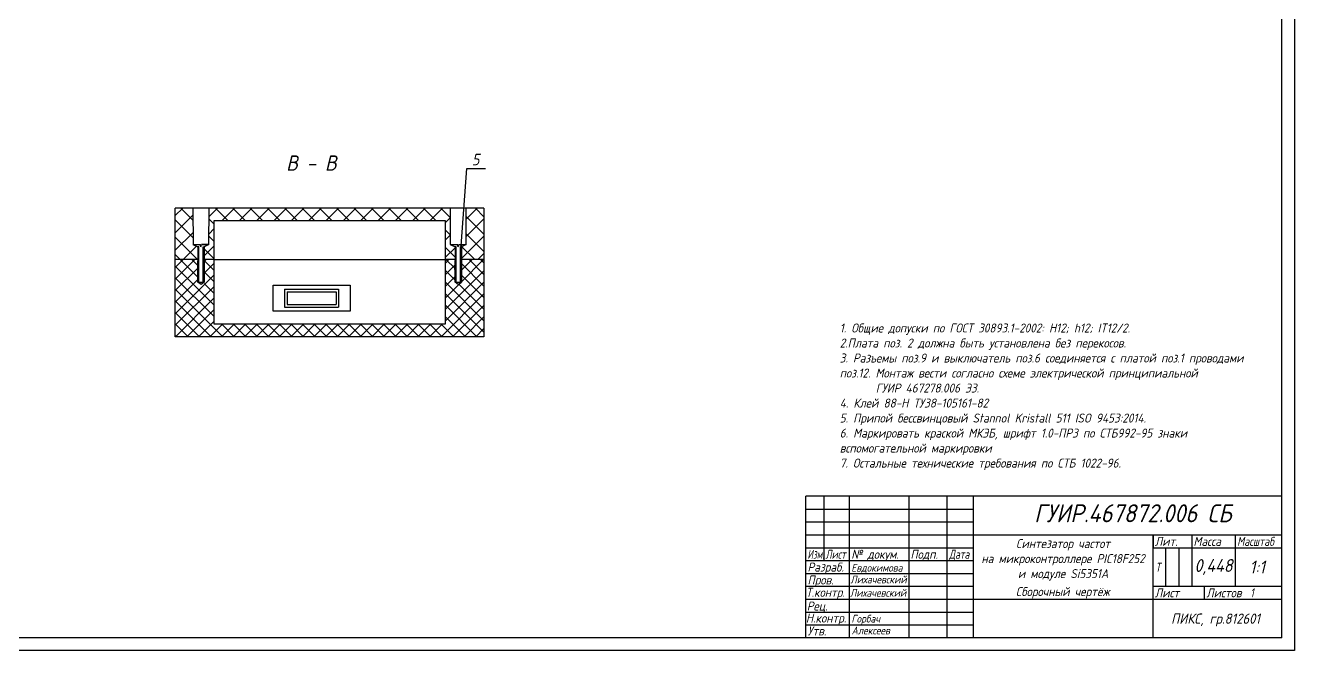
# Model space of a CAD drawing. Header units: millimetres. Extents: x -963 to 6509, y -1367 to 453.
# Drawn here: x 5367.8 to 5861.1, y -622.9 to -379.9 of the extents above; entities that cross this region are included whole.
import ezdxf

# ---------------------------------------------------------------- set-up
doc = ezdxf.new("R2010")
doc.units = ezdxf.units.MM
doc.header["$LTSCALE"] = 0.5
doc.layers.get('0').update_dxf_attribs({"lineweight": 60})
doc.layers.get('Defpoints').update_dxf_attribs({"color": 5})
doc.layers.add('2-штриховка', color=7, linetype='Continuous', true_color=0x00c7c7)
doc.layers.add('4-текст', color=7, linetype='Continuous', true_color=0x00ad00)
doc.layers.add('3-размеры', color=6, linetype='Continuous')
doc.layers.add('Основная', color=7, linetype='Continuous', lineweight=40)
doc.styles.add('5', font='isocpeui.ttf', dxfattribs={"width": 0.9, "height": 5})
doc.styles.get("Standard").update_dxf_attribs({"font": 'isocpeui.ttf', "width": 0.9})

msp = doc.modelspace()

# ---------------------------------------------------------------- hatches: boundary and pattern name
at = {"linetype": 'Continuous', "lineweight": 25}
h = msp.add_hatch(dxfattribs=at)
h.set_pattern_fill('ANSI37', scale=1.5, angle=90, style=0)
h.paths.add_polyline_path([(5426.053, -450.885), (5426.053, -470.885), (5434.793, -470.891), (5434.792, -465.967), (5432.969, -465.024), (5432.919, -450.885)])
h = msp.add_hatch(dxfattribs=at)
h.set_pattern_fill('ANSI37', scale=1.5, angle=90, style=0)
h.paths.add_polyline_path([(5441.053, -470.885), (5441.053, -455.885), (5531.053, -455.885), (5531.053, -470.885), (5534.79, -470.885), (5534.79, -465.96), (5532.938, -465.018), (5532.919, -450.885), (5439.187, -450.885), (5439.167, -465.018), (5437.33, -465.967), (5437.327, -470.885)])
h = msp.add_hatch(dxfattribs=at)
h.set_pattern_fill('ANSI37', scale=1.5, angle=90, style=0)
h.paths.add_polyline_path([(5546.053, -470.885), (5546.053, -450.885), (5539.187, -450.885), (5539.188, -465.011), (5537.327, -465.96), (5537.324, -470.885)])
at = {"lineweight": 50}
h = msp.add_hatch(color=256, dxfattribs=at)
h.dxf.hatch_style = 1
edge = h.paths.add_edge_path()
edge.add_arc((5537.185, -465.575), 0.109, 0, 360)
at = {"linetype": 'Continuous', "lineweight": 25}
h = msp.add_hatch(dxfattribs=at)
h.set_pattern_fill('ANSI37', angle=3e-322, style=0)
h.paths.add_polyline_path([(5537.325, -470.884), (5537.288, -480.539), (5534.822, -480.555), (5534.79, -470.885), (5531.053, -470.885), (5531.053, -495.885), (5441.053, -495.885), (5441.053, -470.885), (5437.322, -470.891), (5437.307, -480.554), (5434.822, -480.554), (5434.802, -470.891), (5426.053, -470.885), (5426.053, -500.885), (5546.053, -500.885), (5546.053, -470.885)])
h = msp.add_hatch(dxfattribs=at)
h.set_pattern_fill('ANSI32', color=0, scale=0.525558, angle=-0.76383, style=0)
h.set_pattern_definition([(44.236, (5399.1695, -520.793), (-3.49223, 3.5866), []), (44.236, (5401.529, -520.8247), (-3.49223, 3.5866), [])])
h.paths.add_polyline_path([(5434.756, -474.507), (5434.756, -473.877), (5434.756, -473.877), (5434.755, -473.877), (5434.754, -473.877), (5434.754, -473.877), (5434.753, -473.877), (5434.752, -473.877), (5434.751, -473.876), (5434.75, -473.876), (5434.749, -473.876), (5434.748, -473.876), (5434.748, -473.876), (5434.747, -473.876), (5434.746, -473.876), (5434.745, -473.876), (5434.744, -473.876), (5434.743, -473.876), (5434.743, -473.876), (5434.742, -473.876), (5434.741, -473.876), (5434.74, -473.876), (5434.739, -473.876), (5434.738, -473.876), (5434.738, -473.876), (5434.737, -473.876), (5434.736, -473.876), (5434.735, -473.876), (5434.734, -473.876), (5434.733, -473.876), (5434.733, -473.876), (5434.732, -473.876), (5434.731, -473.876), (5434.73, -473.876), (5434.729, -473.876), (5434.728, -473.876), (5434.727, -473.876), (5434.727, -473.876), (5434.726, -473.876), (5434.725, -473.876), (5434.724, -473.875), (5434.723, -473.875), (5434.722, -473.875), (5434.722, -473.875), (5434.721, -473.875), (5434.72, -473.875), (5434.719, -473.875), (5434.718, -473.875), (5434.717, -473.875), (5434.717, -473.875), (5434.716, -473.875), (5434.715, -473.875), (5434.714, -473.875), (5434.713, -473.875), (5434.712, -473.875), (5434.712, -473.875), (5434.711, -473.875), (5434.71, -473.875), (5434.709, -473.875), (5434.708, -473.875), (5434.707, -473.875), (5434.706, -473.875), (5434.706, -473.875), (5434.705, -473.875), (5434.704, -473.875), (5434.703, -473.875), (5434.702, -473.875), (5434.701, -473.875), (5434.701, -473.875), (5434.7, -473.875), (5434.699, -473.875), (5434.698, -473.875), (5434.697, -473.874), (5434.696, -473.874), (5434.696, -473.874), (5434.695, -473.874), (5434.694, -473.874), (5434.693, -473.874), (5434.692, -473.874), (5434.691, -473.874), (5434.691, -473.874), (5434.69, -473.874), (5434.689, -473.874), (5434.688, -473.874), (5434.687, -473.874), (5434.686, -473.874), (5434.685, -473.874), (5434.685, -473.874), (5434.684, -473.874), (5434.683, -473.874), (5434.682, -473.874), (5434.681, -473.874), (5434.68, -473.874), (5434.68, -473.874), (5434.679, -473.874), (5434.678, -473.874), (5434.677, -473.874), (5434.676, -473.874), (5434.675, -473.874), (5434.675, -473.874), (5434.674, -473.874), (5434.673, -473.874), (5434.672, -473.874), (5434.671, -473.874), (5434.67, -473.874), (5434.67, -473.874), (5434.669, -473.874), (5434.668, -473.873), (5434.667, -473.873), (5434.666, -473.873), (5434.665, -473.873), (5434.664, -473.873), (5434.664, -473.873), (5434.663, -473.873), (5434.662, -473.873), (5434.661, -473.873), (5434.66, -473.873), (5434.659, -473.873), (5434.659, -473.873), (5434.658, -473.873), (5434.657, -473.873), (5434.656, -473.873), (5434.655, -473.873), (5434.654, -473.873), (5434.654, -473.873), (5434.653, -473.873), (5434.652, -473.873), (5434.651, -473.873), (5434.65, -473.873), (5434.649, -473.873), (5434.649, -473.873), (5434.648, -473.873), (5434.647, -473.873), (5434.646, -473.873), (5434.645, -473.873), (5434.644, -473.873), (5434.644, -473.873), (5434.643, -473.873), (5434.642, -473.873), (5434.641, -473.873), (5434.64, -473.873), (5434.639, -473.873), (5434.638, -473.872), (5434.638, -473.872), (5434.637, -473.872), (5434.636, -473.872), (5434.635, -473.872), (5434.634, -473.872), (5434.633, -473.872), (5434.633, -473.872), (5434.632, -473.872), (5434.631, -473.872), (5434.63, -473.872), (5434.629, -473.872), (5434.628, -473.872), (5434.628, -473.872), (5434.627, -473.872), (5434.626, -473.872), (5434.625, -473.872), (5434.624, -473.872), (5434.623, -473.872), (5434.623, -473.872), (5434.622, -473.872), (5434.621, -473.872), (5434.62, -473.872), (5434.619, -473.872), (5434.618, -473.872), (5434.617, -473.872), (5434.617, -473.872), (5434.616, -473.872), (5434.615, -473.872), (5434.614, -473.872), (5434.613, -473.872), (5434.612, -473.872), (5434.612, -473.872), (5434.611, -473.872), (5434.61, -473.872), (5434.609, -473.872), (5434.608, -473.872), (5434.607, -473.871), (5434.607, -473.871), (5434.606, -473.871), (5434.605, -473.871), (5434.604, -473.871), (5434.603, -473.871), (5434.602, -473.871), (5434.602, -473.871), (5434.601, -473.871), (5434.6, -473.871), (5434.599, -473.871), (5434.598, -473.871), (5434.597, -473.871), (5434.596, -473.871), (5434.596, -473.871), (5434.595, -473.871), (5434.594, -473.871), (5434.593, -473.871), (5434.592, -473.871), (5434.591, -473.871), (5434.591, -473.871), (5434.59, -473.871), (5434.589, -473.871), (5434.588, -473.871), (5434.587, -473.871), (5434.586, -473.871), (5434.586, -473.871), (5434.585, -473.871), (5434.584, -473.871), (5434.583, -473.871), (5434.582, -473.871), (5434.581, -473.871), (5434.581, -473.871), (5434.58, -473.871), (5434.579, -473.871), (5434.578, -473.871), (5434.577, -473.871), (5434.576, -473.871), (5434.575, -473.871), (5434.575, -473.87), (5434.574, -473.87), (5434.573, -473.87), (5434.572, -473.87), (5434.571, -473.87), (5434.57, -473.87), (5434.57, -473.87), (5434.569, -473.87), (5434.568, -473.87), (5434.567, -473.87), (5434.566, -473.87), (5434.565, -473.87), (5434.565, -473.87), (5434.564, -473.87), (5434.563, -473.87), (5434.562, -473.87), (5434.561, -473.87), (5434.56, -473.87), (5434.56, -473.87), (5434.559, -473.87), (5434.558, -473.87), (5434.558, -473.872), (5434.558, -473.875), (5434.558, -473.877), (5434.558, -473.88), (5434.558, -473.882), (5434.558, -473.885), (5434.558, -473.887), (5434.558, -473.89), (5434.558, -473.892), (5434.558, -473.895), (5434.558, -473.897), (5434.558, -473.9), (5434.558, -473.902), (5434.558, -473.904), (5434.558, -473.907), (5434.558, -473.909), (5434.558, -473.912), (5434.558, -473.914), (5434.558, -473.917), (5434.558, -473.919), (5434.558, -473.922), (5434.558, -473.924), (5434.558, -473.927), (5434.558, -473.929), (5434.558, -473.932), (5434.558, -473.934), (5434.558, -473.936), (5434.558, -473.939), (5434.558, -473.941), (5434.558, -473.944), (5434.558, -473.946), (5434.558, -473.949), (5434.558, -473.951), (5434.558, -473.954), (5434.558, -473.956), (5434.558, -473.959), (5434.558, -473.961), (5434.558, -473.964), (5434.558, -473.966), (5434.558, -473.968), (5434.558, -473.971), (5434.558, -473.973), (5434.558, -473.976), (5434.558, -473.978), (5434.558, -473.981), (5434.558, -473.983), (5434.558, -473.986), (5434.558, -473.988), (5434.558, -473.991), (5434.558, -473.993), (5434.558, -473.996), (5434.558, -473.998), (5434.558, -474), (5434.558, -474.003), (5434.558, -474.005), (5434.558, -474.008), (5434.558, -474.01), (5434.558, -474.013), (5434.558, -474.015), (5434.558, -474.018), (5434.558, -474.02), (5434.558, -474.023), (5434.558, -474.025), (5434.558, -474.028), (5434.558, -474.03), (5434.558, -474.032), (5434.558, -474.035), (5434.558, -474.037), (5434.558, -474.04), (5434.558, -474.042), (5434.558, -474.045), (5434.558, -474.047), (5434.558, -474.05), (5434.558, -474.052), (5434.558, -474.055), (5434.558, -474.057), (5434.558, -474.06), (5434.558, -474.062), (5434.558, -474.064), (5434.558, -474.067), (5434.558, -474.069), (5434.558, -474.072), (5434.558, -474.074), (5434.558, -474.077), (5434.558, -474.079), (5434.558, -474.082), (5434.558, -474.084), (5434.558, -474.087), (5434.558, -474.089), (5434.558, -474.092), (5434.558, -474.094), (5434.558, -474.097), (5434.558, -474.099), (5434.558, -474.101), (5434.558, -474.104), (5434.558, -474.106), (5434.558, -474.109), (5434.558, -474.111), (5434.558, -474.114), (5434.558, -474.116), (5434.558, -474.119), (5434.558, -474.121), (5434.558, -474.124), (5434.558, -474.126), (5434.558, -474.129), (5434.558, -474.131), (5434.558, -474.133), (5434.558, -474.136), (5434.558, -474.138), (5434.558, -474.141), (5434.558, -474.143), (5434.558, -474.146), (5434.558, -474.148), (5434.558, -474.151), (5434.558, -474.153), (5434.558, -474.156), (5434.558, -474.158), (5434.558, -474.161), (5434.558, -474.163), (5434.558, -474.165), (5434.558, -474.168), (5434.558, -474.17), (5434.558, -474.173), (5434.558, -474.175), (5434.558, -474.178), (5434.558, -474.18), (5434.558, -474.183), (5434.558, -474.185), (5434.558, -474.188), (5434.558, -474.19), (5434.558, -474.193), (5434.558, -474.195), (5434.558, -474.197), (5434.558, -474.2), (5434.558, -474.202), (5434.558, -474.205), (5434.558, -474.207), (5434.558, -474.21), (5434.558, -474.212), (5434.558, -474.215), (5434.558, -474.217), (5434.558, -474.22), (5434.558, -474.222), (5434.558, -474.225), (5434.558, -474.227), (5434.558, -474.229), (5434.558, -474.232), (5434.558, -474.234), (5434.558, -474.237), (5434.558, -474.239), (5434.558, -474.242), (5434.558, -474.244), (5434.558, -474.247), (5434.558, -474.249), (5434.558, -474.252), (5434.558, -474.254), (5434.558, -474.257), (5434.558, -474.259), (5434.558, -474.261), (5434.558, -474.264), (5434.558, -474.266), (5434.558, -474.269), (5434.558, -474.271), (5434.558, -474.274), (5434.558, -474.276), (5434.558, -474.279), (5434.558, -474.281), (5434.558, -474.284), (5434.558, -474.286), (5434.558, -474.289), (5434.558, -474.291), (5434.558, -474.293), (5434.558, -474.296), (5434.558, -474.298), (5434.558, -474.301), (5434.558, -474.303), (5434.558, -474.306), (5434.558, -474.308), (5434.558, -474.311), (5434.558, -474.313), (5434.558, -474.316), (5434.558, -474.318), (5434.558, -474.321), (5434.558, -474.323), (5434.558, -474.325), (5434.558, -474.328), (5434.558, -474.33), (5434.558, -474.333), (5434.558, -474.335), (5434.558, -474.338), (5434.558, -474.34), (5434.558, -474.343), (5434.558, -474.345), (5434.558, -474.348), (5434.558, -474.35), (5434.558, -474.353), (5434.558, -474.355), (5434.558, -474.358), (5434.558, -474.36), (5434.558, -474.362), (5434.558, -474.365), (5434.558, -474.367), (5434.558, -474.37), (5434.558, -474.372), (5434.558, -474.375), (5434.558, -474.377), (5434.558, -474.38), (5434.558, -474.382), (5434.558, -474.385), (5434.558, -474.387), (5434.558, -474.39), (5434.558, -474.392), (5434.558, -474.394), (5434.558, -474.397), (5434.558, -474.399), (5434.558, -474.402), (5434.558, -474.404), (5434.558, -474.407), (5434.558, -474.409), (5434.558, -474.412), (5434.558, -474.414), (5434.558, -474.417), (5434.558, -474.419), (5434.558, -474.422), (5434.558, -474.424), (5434.558, -474.426), (5434.558, -474.429), (5434.558, -474.431), (5434.558, -474.434), (5434.558, -474.436), (5434.558, -474.439), (5434.558, -474.441), (5434.558, -474.444), (5434.558, -474.446), (5434.558, -474.449), (5434.558, -474.451), (5434.558, -474.454), (5434.558, -474.456), (5434.558, -474.458), (5434.558, -474.461), (5434.558, -474.463), (5434.558, -474.466), (5434.558, -474.468), (5434.558, -474.471), (5434.558, -474.473), (5434.558, -474.476), (5434.558, -474.478), (5434.558, -474.481), (5434.558, -474.483), (5434.558, -474.486), (5434.558, -474.488), (5434.558, -474.49), (5434.558, -474.493), (5434.558, -474.495), (5434.558, -474.498), (5434.558, -474.5), (5434.559, -474.5), (5434.56, -474.5), (5434.561, -474.5), (5434.561, -474.5), (5434.562, -474.5), (5434.563, -474.5), (5434.564, -474.5), (5434.565, -474.501), (5434.566, -474.501), (5434.566, -474.501), (5434.567, -474.501), (5434.568, -474.501), (5434.569, -474.501), (5434.57, -474.501), (5434.571, -474.501), (5434.572, -474.501), (5434.572, -474.501), (5434.573, -474.501), (5434.574, -474.501), (5434.575, -474.501), (5434.576, -474.501), (5434.577, -474.501), (5434.577, -474.501), (5434.578, -474.501), (5434.579, -474.501), (5434.58, -474.501), (5434.581, -474.501), (5434.582, -474.501), (5434.582, -474.501), (5434.583, -474.501), (5434.584, -474.501), (5434.585, -474.501), (5434.586, -474.501), (5434.587, -474.501), (5434.587, -474.501), (5434.588, -474.501), (5434.589, -474.501), (5434.59, -474.501), (5434.591, -474.501), (5434.592, -474.501), (5434.592, -474.501), (5434.593, -474.501), (5434.594, -474.501), (5434.595, -474.501), (5434.596, -474.501), (5434.597, -474.501), (5434.598, -474.502), (5434.598, -474.502), (5434.599, -474.502), (5434.6, -474.502), (5434.601, -474.502), (5434.602, -474.502), (5434.603, -474.502), (5434.603, -474.502), (5434.604, -474.502), (5434.605, -474.502), (5434.606, -474.502), (5434.607, -474.502), (5434.608, -474.502), (5434.608, -474.502), (5434.609, -474.502), (5434.61, -474.502), (5434.611, -474.502), (5434.612, -474.502), (5434.613, -474.502), (5434.613, -474.502), (5434.614, -474.502), (5434.615, -474.502), (5434.616, -474.502), (5434.617, -474.502), (5434.618, -474.502), (5434.619, -474.502), (5434.619, -474.502), (5434.62, -474.502), (5434.621, -474.502), (5434.622, -474.502), (5434.623, -474.502), (5434.624, -474.502), (5434.624, -474.502), (5434.625, -474.502), (5434.626, -474.502), (5434.627, -474.502), (5434.628, -474.502), (5434.629, -474.502), (5434.629, -474.503), (5434.63, -474.503), (5434.631, -474.503), (5434.632, -474.503), (5434.633, -474.503), (5434.634, -474.503), (5434.634, -474.503), (5434.635, -474.503), (5434.636, -474.503), (5434.637, -474.503), (5434.638, -474.503), (5434.639, -474.503), (5434.64, -474.503), (5434.64, -474.503), (5434.641, -474.503), (5434.642, -474.503), (5434.643, -474.503), (5434.644, -474.503), (5434.645, -474.503), (5434.645, -474.503), (5434.646, -474.503), (5434.647, -474.503), (5434.648, -474.503), (5434.649, -474.503), (5434.65, -474.503), (5434.65, -474.503), (5434.651, -474.503), (5434.652, -474.503), (5434.653, -474.503), (5434.654, -474.503), (5434.655, -474.503), (5434.655, -474.503), (5434.656, -474.503), (5434.657, -474.503), (5434.658, -474.503), (5434.659, -474.503), (5434.66, -474.504), (5434.66, -474.504), (5434.661, -474.504), (5434.662, -474.504), (5434.663, -474.504), (5434.664, -474.504), (5434.665, -474.504), (5434.666, -474.504), (5434.666, -474.504), (5434.667, -474.504), (5434.668, -474.504), (5434.669, -474.504), (5434.67, -474.504), (5434.671, -474.504), (5434.671, -474.504), (5434.672, -474.504), (5434.673, -474.504), (5434.674, -474.504), (5434.675, -474.504), (5434.676, -474.504), (5434.676, -474.504), (5434.677, -474.504), (5434.678, -474.504), (5434.679, -474.504), (5434.68, -474.504), (5434.681, -474.504), (5434.681, -474.504), (5434.682, -474.504), (5434.683, -474.504), (5434.684, -474.504), (5434.685, -474.504), (5434.686, -474.504), (5434.687, -474.504), (5434.687, -474.504), (5434.688, -474.504), (5434.689, -474.505), (5434.69, -474.505), (5434.691, -474.505), (5434.692, -474.505), (5434.692, -474.505), (5434.693, -474.505), (5434.694, -474.505), (5434.695, -474.505), (5434.696, -474.505), (5434.697, -474.505), (5434.697, -474.505), (5434.698, -474.505), (5434.699, -474.505), (5434.7, -474.505), (5434.701, -474.505), (5434.702, -474.505), (5434.702, -474.505), (5434.703, -474.505), (5434.704, -474.505), (5434.705, -474.505), (5434.706, -474.505), (5434.707, -474.505), (5434.707, -474.505), (5434.708, -474.505), (5434.709, -474.505), (5434.71, -474.505), (5434.711, -474.505), (5434.712, -474.505), (5434.713, -474.505), (5434.713, -474.505), (5434.714, -474.505), (5434.715, -474.505), (5434.716, -474.505), (5434.717, -474.505), (5434.718, -474.506), (5434.718, -474.506), (5434.719, -474.506), (5434.72, -474.506), (5434.721, -474.506), (5434.722, -474.506), (5434.723, -474.506), (5434.723, -474.506), (5434.724, -474.506), (5434.725, -474.506), (5434.726, -474.506), (5434.727, -474.506), (5434.728, -474.506), (5434.728, -474.506), (5434.729, -474.506), (5434.73, -474.506), (5434.731, -474.506), (5434.732, -474.506), (5434.733, -474.506), (5434.734, -474.506), (5434.734, -474.506), (5434.735, -474.506), (5434.736, -474.506), (5434.737, -474.506), (5434.738, -474.506), (5434.739, -474.506), (5434.739, -474.506), (5434.74, -474.506), (5434.741, -474.506), (5434.742, -474.506), (5434.743, -474.506), (5434.744, -474.506), (5434.744, -474.507), (5434.745, -474.507), (5434.746, -474.507), (5434.747, -474.507), (5434.748, -474.507), (5434.749, -474.507), (5434.749, -474.507), (5434.75, -474.507), (5434.751, -474.507), (5434.752, -474.507), (5434.753, -474.507), (5434.754, -474.507), (5434.754, -474.507), (5434.755, -474.507), (5434.756, -474.507)])
h = msp.add_hatch(dxfattribs=at)
h.set_pattern_fill('ANSI32', color=0, scale=0.525558, angle=-0.76383, style=0)
h.set_pattern_definition([(44.236, (5499.1666, -520.7865), (-3.49223, 3.5866), []), (44.236, (5501.526, -520.818), (-3.49223, 3.5866), [])])
h.paths.add_polyline_path([(5534.753, -474.5), (5534.753, -473.87), (5534.753, -473.87), (5534.752, -473.87), (5534.751, -473.87), (5534.751, -473.87), (5534.75, -473.87), (5534.749, -473.87), (5534.748, -473.87), (5534.747, -473.87), (5534.746, -473.87), (5534.746, -473.87), (5534.745, -473.87), (5534.744, -473.87), (5534.743, -473.87), (5534.742, -473.87), (5534.741, -473.87), (5534.741, -473.869), (5534.74, -473.869), (5534.739, -473.869), (5534.738, -473.869), (5534.737, -473.869), (5534.736, -473.869), (5534.735, -473.869), (5534.735, -473.869), (5534.734, -473.869), (5534.733, -473.869), (5534.732, -473.869), (5534.731, -473.869), (5534.73, -473.869), (5534.73, -473.869), (5534.729, -473.869), (5534.728, -473.869), (5534.727, -473.869), (5534.726, -473.869), (5534.725, -473.869), (5534.725, -473.869), (5534.724, -473.869), (5534.723, -473.869), (5534.722, -473.869), (5534.721, -473.869), (5534.72, -473.869), (5534.72, -473.869), (5534.719, -473.869), (5534.718, -473.869), (5534.717, -473.869), (5534.716, -473.869), (5534.715, -473.869), (5534.714, -473.869), (5534.714, -473.868), (5534.713, -473.868), (5534.712, -473.868), (5534.711, -473.868), (5534.71, -473.868), (5534.709, -473.868), (5534.709, -473.868), (5534.708, -473.868), (5534.707, -473.868), (5534.706, -473.868), (5534.705, -473.868), (5534.704, -473.868), (5534.704, -473.868), (5534.703, -473.868), (5534.702, -473.868), (5534.701, -473.868), (5534.7, -473.868), (5534.699, -473.868), (5534.699, -473.868), (5534.698, -473.868), (5534.697, -473.868), (5534.696, -473.868), (5534.695, -473.868), (5534.694, -473.868), (5534.693, -473.868), (5534.693, -473.868), (5534.692, -473.868), (5534.691, -473.868), (5534.69, -473.868), (5534.689, -473.868), (5534.688, -473.868), (5534.688, -473.868), (5534.687, -473.868), (5534.686, -473.867), (5534.685, -473.867), (5534.684, -473.867), (5534.683, -473.867), (5534.683, -473.867), (5534.682, -473.867), (5534.681, -473.867), (5534.68, -473.867), (5534.679, -473.867), (5534.678, -473.867), (5534.678, -473.867), (5534.677, -473.867), (5534.676, -473.867), (5534.675, -473.867), (5534.674, -473.867), (5534.673, -473.867), (5534.672, -473.867), (5534.672, -473.867), (5534.671, -473.867), (5534.67, -473.867), (5534.669, -473.867), (5534.668, -473.867), (5534.667, -473.867), (5534.667, -473.867), (5534.666, -473.867), (5534.665, -473.867), (5534.664, -473.867), (5534.663, -473.867), (5534.662, -473.867), (5534.662, -473.867), (5534.661, -473.867), (5534.66, -473.867), (5534.659, -473.867), (5534.658, -473.867), (5534.657, -473.866), (5534.657, -473.866), (5534.656, -473.866), (5534.655, -473.866), (5534.654, -473.866), (5534.653, -473.866), (5534.652, -473.866), (5534.651, -473.866), (5534.651, -473.866), (5534.65, -473.866), (5534.649, -473.866), (5534.648, -473.866), (5534.647, -473.866), (5534.646, -473.866), (5534.646, -473.866), (5534.645, -473.866), (5534.644, -473.866), (5534.643, -473.866), (5534.642, -473.866), (5534.641, -473.866), (5534.641, -473.866), (5534.64, -473.866), (5534.639, -473.866), (5534.638, -473.866), (5534.637, -473.866), (5534.636, -473.866), (5534.636, -473.866), (5534.635, -473.866), (5534.634, -473.866), (5534.633, -473.866), (5534.632, -473.866), (5534.631, -473.866), (5534.631, -473.866), (5534.63, -473.866), (5534.629, -473.866), (5534.628, -473.866), (5534.627, -473.865), (5534.626, -473.865), (5534.625, -473.865), (5534.625, -473.865), (5534.624, -473.865), (5534.623, -473.865), (5534.622, -473.865), (5534.621, -473.865), (5534.62, -473.865), (5534.62, -473.865), (5534.619, -473.865), (5534.618, -473.865), (5534.617, -473.865), (5534.616, -473.865), (5534.615, -473.865), (5534.615, -473.865), (5534.614, -473.865), (5534.613, -473.865), (5534.612, -473.865), (5534.611, -473.865), (5534.61, -473.865), (5534.61, -473.865), (5534.609, -473.865), (5534.608, -473.865), (5534.607, -473.865), (5534.606, -473.865), (5534.605, -473.865), (5534.604, -473.865), (5534.604, -473.865), (5534.603, -473.865), (5534.602, -473.865), (5534.601, -473.865), (5534.6, -473.865), (5534.599, -473.865), (5534.599, -473.865), (5534.598, -473.865), (5534.597, -473.865), (5534.596, -473.865), (5534.595, -473.864), (5534.594, -473.864), (5534.594, -473.864), (5534.593, -473.864), (5534.592, -473.864), (5534.591, -473.864), (5534.59, -473.864), (5534.589, -473.864), (5534.589, -473.864), (5534.588, -473.864), (5534.587, -473.864), (5534.586, -473.864), (5534.585, -473.864), (5534.584, -473.864), (5534.583, -473.864), (5534.583, -473.864), (5534.582, -473.864), (5534.581, -473.864), (5534.58, -473.864), (5534.579, -473.864), (5534.578, -473.864), (5534.578, -473.864), (5534.577, -473.864), (5534.576, -473.864), (5534.575, -473.864), (5534.574, -473.864), (5534.573, -473.864), (5534.573, -473.864), (5534.572, -473.864), (5534.571, -473.864), (5534.57, -473.864), (5534.569, -473.864), (5534.568, -473.864), (5534.568, -473.864), (5534.567, -473.864), (5534.566, -473.864), (5534.565, -473.864), (5534.564, -473.864), (5534.563, -473.864), (5534.562, -473.863), (5534.562, -473.863), (5534.561, -473.863), (5534.56, -473.863), (5534.559, -473.863), (5534.558, -473.863), (5534.557, -473.863), (5534.557, -473.863), (5534.556, -473.863), (5534.555, -473.863), (5534.555, -473.866), (5534.555, -473.868), (5534.555, -473.871), (5534.555, -473.873), (5534.555, -473.876), (5534.555, -473.878), (5534.555, -473.88), (5534.555, -473.883), (5534.555, -473.885), (5534.555, -473.888), (5534.555, -473.89), (5534.555, -473.893), (5534.555, -473.895), (5534.555, -473.898), (5534.555, -473.9), (5534.555, -473.903), (5534.555, -473.905), (5534.555, -473.908), (5534.555, -473.91), (5534.555, -473.912), (5534.555, -473.915), (5534.555, -473.917), (5534.555, -473.92), (5534.555, -473.922), (5534.555, -473.925), (5534.555, -473.927), (5534.555, -473.93), (5534.555, -473.932), (5534.555, -473.935), (5534.555, -473.937), (5534.555, -473.94), (5534.555, -473.942), (5534.555, -473.945), (5534.555, -473.947), (5534.555, -473.949), (5534.555, -473.952), (5534.555, -473.954), (5534.555, -473.957), (5534.555, -473.959), (5534.555, -473.962), (5534.555, -473.964), (5534.555, -473.967), (5534.555, -473.969), (5534.555, -473.972), (5534.555, -473.974), (5534.555, -473.977), (5534.555, -473.979), (5534.555, -473.981), (5534.555, -473.984), (5534.555, -473.986), (5534.555, -473.989), (5534.555, -473.991), (5534.555, -473.994), (5534.555, -473.996), (5534.555, -473.999), (5534.555, -474.001), (5534.555, -474.004), (5534.555, -474.006), (5534.555, -474.009), (5534.555, -474.011), (5534.555, -474.013), (5534.555, -474.016), (5534.555, -474.018), (5534.555, -474.021), (5534.555, -474.023), (5534.555, -474.026), (5534.555, -474.028), (5534.555, -474.031), (5534.555, -474.033), (5534.555, -474.036), (5534.555, -474.038), (5534.555, -474.041), (5534.555, -474.043), (5534.555, -474.045), (5534.555, -474.048), (5534.555, -474.05), (5534.555, -474.053), (5534.555, -474.055), (5534.555, -474.058), (5534.555, -474.06), (5534.555, -474.063), (5534.555, -474.065), (5534.555, -474.068), (5534.555, -474.07), (5534.555, -474.073), (5534.555, -474.075), (5534.555, -474.077), (5534.555, -474.08), (5534.555, -474.082), (5534.555, -474.085), (5534.555, -474.087), (5534.555, -474.09), (5534.555, -474.092), (5534.555, -474.095), (5534.555, -474.097), (5534.555, -474.1), (5534.555, -474.102), (5534.555, -474.105), (5534.555, -474.107), (5534.555, -474.109), (5534.555, -474.112), (5534.555, -474.114), (5534.555, -474.117), (5534.555, -474.119), (5534.555, -474.122), (5534.555, -474.124), (5534.555, -474.127), (5534.555, -474.129), (5534.555, -474.132), (5534.555, -474.134), (5534.555, -474.137), (5534.555, -474.139), (5534.555, -474.141), (5534.555, -474.144), (5534.555, -474.146), (5534.555, -474.149), (5534.555, -474.151), (5534.555, -474.154), (5534.555, -474.156), (5534.555, -474.159), (5534.555, -474.161), (5534.555, -474.164), (5534.555, -474.166), (5534.555, -474.169), (5534.555, -474.171), (5534.555, -474.173), (5534.555, -474.176), (5534.555, -474.178), (5534.555, -474.181), (5534.555, -474.183), (5534.555, -474.186), (5534.555, -474.188), (5534.555, -474.191), (5534.555, -474.193), (5534.555, -474.196), (5534.555, -474.198), (5534.555, -474.201), (5534.555, -474.203), (5534.555, -474.206), (5534.555, -474.208), (5534.555, -474.21), (5534.555, -474.213), (5534.555, -474.215), (5534.555, -474.218), (5534.555, -474.22), (5534.555, -474.223), (5534.555, -474.225), (5534.555, -474.228), (5534.555, -474.23), (5534.555, -474.233), (5534.555, -474.235), (5534.555, -474.238), (5534.555, -474.24), (5534.555, -474.242), (5534.555, -474.245), (5534.555, -474.247), (5534.555, -474.25), (5534.555, -474.252), (5534.555, -474.255), (5534.555, -474.257), (5534.555, -474.26), (5534.555, -474.262), (5534.555, -474.265), (5534.555, -474.267), (5534.555, -474.27), (5534.555, -474.272), (5534.555, -474.274), (5534.555, -474.277), (5534.555, -474.279), (5534.555, -474.282), (5534.555, -474.284), (5534.555, -474.287), (5534.555, -474.289), (5534.555, -474.292), (5534.555, -474.294), (5534.555, -474.297), (5534.555, -474.299), (5534.555, -474.302), (5534.555, -474.304), (5534.555, -474.306), (5534.555, -474.309), (5534.555, -474.311), (5534.555, -474.314), (5534.555, -474.316), (5534.555, -474.319), (5534.555, -474.321), (5534.555, -474.324), (5534.555, -474.326), (5534.555, -474.329), (5534.555, -474.331), (5534.555, -474.334), (5534.555, -474.336), (5534.555, -474.338), (5534.555, -474.341), (5534.555, -474.343), (5534.555, -474.346), (5534.555, -474.348), (5534.555, -474.351), (5534.555, -474.353), (5534.555, -474.356), (5534.555, -474.358), (5534.555, -474.361), (5534.555, -474.363), (5534.555, -474.366), (5534.555, -474.368), (5534.555, -474.37), (5534.555, -474.373), (5534.555, -474.375), (5534.555, -474.378), (5534.555, -474.38), (5534.555, -474.383), (5534.555, -474.385), (5534.555, -474.388), (5534.555, -474.39), (5534.555, -474.393), (5534.555, -474.395), (5534.555, -474.398), (5534.555, -474.4), (5534.555, -474.402), (5534.555, -474.405), (5534.555, -474.407), (5534.555, -474.41), (5534.555, -474.412), (5534.555, -474.415), (5534.555, -474.417), (5534.555, -474.42), (5534.555, -474.422), (5534.555, -474.425), (5534.555, -474.427), (5534.555, -474.43), (5534.555, -474.432), (5534.555, -474.434), (5534.555, -474.437), (5534.555, -474.439), (5534.555, -474.442), (5534.555, -474.444), (5534.555, -474.447), (5534.555, -474.449), (5534.555, -474.452), (5534.555, -474.454), (5534.555, -474.457), (5534.555, -474.459), (5534.555, -474.462), (5534.555, -474.464), (5534.555, -474.467), (5534.555, -474.469), (5534.555, -474.471), (5534.555, -474.474), (5534.555, -474.476), (5534.555, -474.479), (5534.555, -474.481), (5534.555, -474.484), (5534.555, -474.486), (5534.555, -474.489), (5534.555, -474.491), (5534.555, -474.494), (5534.556, -474.494), (5534.557, -474.494), (5534.558, -474.494), (5534.559, -474.494), (5534.559, -474.494), (5534.56, -474.494), (5534.561, -474.494), (5534.562, -474.494), (5534.563, -474.494), (5534.564, -474.494), (5534.564, -474.494), (5534.565, -474.494), (5534.566, -474.494), (5534.567, -474.494), (5534.568, -474.494), (5534.569, -474.494), (5534.569, -474.494), (5534.57, -474.494), (5534.571, -474.494), (5534.572, -474.494), (5534.573, -474.494), (5534.574, -474.494), (5534.574, -474.494), (5534.575, -474.494), (5534.576, -474.494), (5534.577, -474.494), (5534.578, -474.494), (5534.579, -474.494), (5534.579, -474.494), (5534.58, -474.494), (5534.581, -474.494), (5534.582, -474.494), (5534.583, -474.494), (5534.584, -474.494), (5534.585, -474.494), (5534.585, -474.494), (5534.586, -474.495), (5534.587, -474.495), (5534.588, -474.495), (5534.589, -474.495), (5534.59, -474.495), (5534.59, -474.495), (5534.591, -474.495), (5534.592, -474.495), (5534.593, -474.495), (5534.594, -474.495), (5534.595, -474.495), (5534.595, -474.495), (5534.596, -474.495), (5534.597, -474.495), (5534.598, -474.495), (5534.599, -474.495), (5534.6, -474.495), (5534.6, -474.495), (5534.601, -474.495), (5534.602, -474.495), (5534.603, -474.495), (5534.604, -474.495), (5534.605, -474.495), (5534.606, -474.495), (5534.606, -474.495), (5534.607, -474.495), (5534.608, -474.495), (5534.609, -474.495), (5534.61, -474.495), (5534.611, -474.495), (5534.611, -474.495), (5534.612, -474.495), (5534.613, -474.495), (5534.614, -474.495), (5534.615, -474.495), (5534.616, -474.495), (5534.616, -474.495), (5534.617, -474.495), (5534.618, -474.496), (5534.619, -474.496), (5534.62, -474.496), (5534.621, -474.496), (5534.621, -474.496), (5534.622, -474.496), (5534.623, -474.496), (5534.624, -474.496), (5534.625, -474.496), (5534.626, -474.496), (5534.627, -474.496), (5534.627, -474.496), (5534.628, -474.496), (5534.629, -474.496), (5534.63, -474.496), (5534.631, -474.496), (5534.632, -474.496), (5534.632, -474.496), (5534.633, -474.496), (5534.634, -474.496), (5534.635, -474.496), (5534.636, -474.496), (5534.637, -474.496), (5534.637, -474.496), (5534.638, -474.496), (5534.639, -474.496), (5534.64, -474.496), (5534.641, -474.496), (5534.642, -474.496), (5534.642, -474.496), (5534.643, -474.496), (5534.644, -474.496), (5534.645, -474.496), (5534.646, -474.496), (5534.647, -474.496), (5534.647, -474.496), (5534.648, -474.496), (5534.649, -474.497), (5534.65, -474.497), (5534.651, -474.497), (5534.652, -474.497), (5534.653, -474.497), (5534.653, -474.497), (5534.654, -474.497), (5534.655, -474.497), (5534.656, -474.497), (5534.657, -474.497), (5534.658, -474.497), (5534.658, -474.497), (5534.659, -474.497), (5534.66, -474.497), (5534.661, -474.497), (5534.662, -474.497), (5534.663, -474.497), (5534.663, -474.497), (5534.664, -474.497), (5534.665, -474.497), (5534.666, -474.497), (5534.667, -474.497), (5534.668, -474.497), (5534.668, -474.497), (5534.669, -474.497), (5534.67, -474.497), (5534.671, -474.497), (5534.672, -474.497), (5534.673, -474.497), (5534.674, -474.497), (5534.674, -474.497), (5534.675, -474.497), (5534.676, -474.497), (5534.677, -474.497), (5534.678, -474.497), (5534.679, -474.498), (5534.679, -474.498), (5534.68, -474.498), (5534.681, -474.498), (5534.682, -474.498), (5534.683, -474.498), (5534.684, -474.498), (5534.684, -474.498), (5534.685, -474.498), (5534.686, -474.498), (5534.687, -474.498), (5534.688, -474.498), (5534.689, -474.498), (5534.689, -474.498), (5534.69, -474.498), (5534.691, -474.498), (5534.692, -474.498), (5534.693, -474.498), (5534.694, -474.498), (5534.695, -474.498), (5534.695, -474.498), (5534.696, -474.498), (5534.697, -474.498), (5534.698, -474.498), (5534.699, -474.498), (5534.7, -474.498), (5534.7, -474.498), (5534.701, -474.498), (5534.702, -474.498), (5534.703, -474.498), (5534.704, -474.498), (5534.705, -474.498), (5534.705, -474.498), (5534.706, -474.499), (5534.707, -474.499), (5534.708, -474.499), (5534.709, -474.499), (5534.71, -474.499), (5534.71, -474.499), (5534.711, -474.499), (5534.712, -474.499), (5534.713, -474.499), (5534.714, -474.499), (5534.715, -474.499), (5534.715, -474.499), (5534.716, -474.499), (5534.717, -474.499), (5534.718, -474.499), (5534.719, -474.499), (5534.72, -474.499), (5534.721, -474.499), (5534.721, -474.499), (5534.722, -474.499), (5534.723, -474.499), (5534.724, -474.499), (5534.725, -474.499), (5534.726, -474.499), (5534.726, -474.499), (5534.727, -474.499), (5534.728, -474.499), (5534.729, -474.499), (5534.73, -474.499), (5534.731, -474.499), (5534.731, -474.499), (5534.732, -474.499), (5534.733, -474.499), (5534.734, -474.5), (5534.735, -474.5), (5534.736, -474.5), (5534.736, -474.5), (5534.737, -474.5), (5534.738, -474.5), (5534.739, -474.5), (5534.74, -474.5), (5534.741, -474.5), (5534.742, -474.5), (5534.742, -474.5), (5534.743, -474.5), (5534.744, -474.5), (5534.745, -474.5), (5534.746, -474.5), (5534.747, -474.5), (5534.747, -474.5), (5534.748, -474.5), (5534.749, -474.5), (5534.75, -474.5), (5534.751, -474.5), (5534.752, -474.5), (5534.752, -474.5), (5534.753, -474.5)])

# ---------------------------------------------------------------- linework, layer by layer
at = {"color": 7, "linetype": 'Continuous', "lineweight": 25}
for p, q in [((5432.919, -450.885), (5426.053, -450.885)), ((5426.053, -470.885), (5426.053, -450.885)), ((5432.919, -450.885), (5432.969, -465.024)), ((5439.187, -450.885), (5432.919, -450.885)), ((5439.167, -465.018), (5439.187, -450.885)), ((5532.919, -450.885), (5439.187, -450.885)), ((5532.919, -450.885), (5532.93, -465.018)), ((5539.187, -450.885), (5532.919, -450.885)), ((5539.167, -465.018), (5539.187, -450.885)), ((5546.053, -450.885), (5539.187, -450.885)), ((5546.053, -450.885), (5546.053, -470.885)), ((5531.053, -455.885), (5441.053, -455.885)), ((5441.053, -455.885), (5441.053, -470.885)), ((5531.053, -470.885), (5531.053, -455.885)), ((5432.925, -465.024), (5432.941, -465.024)), ((5439.167, -465.018), (5436.303, -465.018)), ((5532.922, -465.018), (5532.938, -465.018)), ((5434.793, -470.865), (5426.053, -470.885)), ((5426.053, -500.885), (5426.053, -470.885)), ((5434.793, -470.891), (5434.811, -478.891)), ((5437.318, -478.891), (5437.327, -470.891)), ((5441.053, -470.885), (5437.327, -470.881)), ((5441.053, -470.885), (5531.053, -470.885)), ((5441.053, -470.885), (5441.053, -495.885)), ((5534.79, -470.876), (5531.053, -470.885)), ((5531.053, -495.885), (5531.053, -470.885)), ((5534.79, -470.885), (5534.808, -478.884)), ((5537.315, -478.885), (5537.324, -470.885)), ((5546.053, -470.885), (5537.324, -470.875)), ((5546.053, -470.885), (5546.053, -500.885)), ((5464.053, -490.885), (5464.053, -480.885)), ((5464.053, -480.885), (5494.053, -480.885)), ((5468.553, -482.385), (5468.553, -489.385)), ((5468.553, -482.385), (5489.553, -482.385)), ((5469.553, -483.385), (5488.553, -483.385)), ((5469.553, -483.385), (5469.553, -488.385)), ((5488.553, -483.385), (5488.553, -488.385)), ((5489.553, -482.385), (5489.553, -489.385)), ((5494.053, -480.885), (5494.053, -490.885)), ((5469.553, -488.385), (5488.553, -488.385)), ((5494.053, -490.885), (5464.053, -490.885)), ((5468.553, -489.385), (5489.553, -489.385)), ((5441.053, -495.885), (5531.053, -495.885)), ((5546.053, -500.885), (5426.053, -500.885))]:
    msp.add_line(p, q, dxfattribs=at)
at = {"lineweight": 25}
for p, q in [((5432.941, -465.024), (5435.791, -465.014)), ((5432.941, -465.024), (5434.792, -465.967)), ((5434.792, -465.967), (5434.793, -471.321)), ((5436.317, -465.014), (5439.167, -465.018)), ((5437.33, -465.967), (5437.317, -479.713)), ((5439.167, -465.018), (5437.33, -465.967)), ((5532.938, -465.018), (5535.788, -465.007)), ((5532.938, -465.018), (5534.789, -465.96)), ((5534.789, -465.96), (5534.79, -471.314)), ((5536.314, -465.007), (5539.164, -465.011)), ((5537.327, -465.96), (5537.314, -479.707)), ((5539.164, -465.011), (5537.327, -465.96)), ((5434.813, -479.73), (5434.793, -471.321)), ((5534.81, -479.723), (5534.79, -471.314)), ((5436.065, -480.554), (5434.812, -479.729)), ((5437.317, -479.713), (5436.065, -480.554)), ((5536.062, -480.547), (5534.809, -479.723))]:
    msp.add_line(p, q, dxfattribs=at)
at = {"color": 0, "linetype": 'Continuous', "lineweight": 25}
for p, q in [((5436.056, -465.967), (5435.791, -465.014)), ((5436.056, -465.967), (5436.317, -465.014)), ((5536.053, -465.96), (5535.788, -465.007)), ((5536.053, -465.96), (5536.314, -465.007)), ((5434.794, -476.715), (5434.794, -476.701)), ((5534.791, -476.708), (5534.791, -476.694)), ((5434.813, -479.73), (5437.317, -479.713)), ((5534.81, -479.723), (5537.314, -479.707))]:
    msp.add_line(p, q, dxfattribs=at)
at = {"color": 0, "lineweight": 25}
for p, q in [((5536.062, -480.547), (5534.809, -479.723)), ((5536.062, -480.547), (5537.314, -479.707)), ((5856.147, -562.881), (5671.147, -562.881)), ((5671.147, -617.881), (5671.147, -562.881)), ((5678.147, -562.881), (5678.147, -587.881)), ((5688.147, -617.881), (5688.147, -562.881)), ((5711.147, -562.881), (5711.147, -617.881)), ((5726.147, -617.881), (5726.147, -562.881)), ((5736.147, -562.881), (5736.147, -617.881)), ((5671.147, -567.881), (5736.147, -567.881)), ((5671.147, -572.881), (5736.147, -572.881)), ((5671.147, -577.881), (5736.147, -577.881)), ((5736.147, -577.881), (5856.147, -577.881)), ((5806.147, -617.881), (5806.147, -577.881)), ((5806.147, -577.881), (5806.147, -582.881)), ((5821.147, -577.881), (5821.147, -597.881)), ((5838.147, -597.881), (5838.147, -577.881)), ((5671.147, -582.881), (5736.147, -582.881)), ((5806.147, -582.881), (5856.147, -582.881)), ((5811.147, -597.881), (5811.147, -582.881)), ((5816.147, -582.881), (5816.147, -597.881)), ((5671.147, -587.881), (5736.147, -587.881)), ((5671.147, -592.881), (5736.147, -592.881)), ((5671.147, -597.881), (5736.147, -597.881)), ((5806.147, -597.881), (5856.147, -597.881)), ((5826.147, -602.881), (5826.147, -597.881)), ((5671.147, -602.881), (5736.147, -602.881)), ((5736.147, -602.881), (5856.147, -602.881)), ((5671.147, -607.881), (5736.147, -607.881)), ((5671.147, -612.881), (5736.147, -612.881))]:
    msp.add_line(p, q, dxfattribs=at)
at = {"lineweight": 50}
msp.add_circle((5537.185, -465.575), 0.109, dxfattribs=at)
at = {"layer": '2-штриховка', "color": 0, "lineweight": 25}
for p, q in [((5435.185, -465.967), (5434.792, -465.967)), ((5435.184, -479.727), (5435.184, -465.967)), ((5436.929, -479.716), (5436.934, -465.967)), ((5436.933, -465.967), (5437.33, -465.967)), ((5535.183, -465.96), (5534.789, -465.96)), ((5535.181, -479.72), (5535.181, -465.96)), ((5536.926, -479.709), (5536.931, -465.96)), ((5536.93, -465.96), (5537.327, -465.96))]:
    msp.add_line(p, q, dxfattribs=at)
at = {"layer": '3-размеры', "color": 0, "lineweight": 25}
for p, q in [((5537.185, -465.575), (5539.432, -435.431)), ((5539.432, -435.431), (5546.682, -435.431))]:
    msp.add_line(p, q, dxfattribs=at)
at = {"layer": 'Defpoints', "color": 0, "lineweight": 25}
for p, q in [((5861.147, -28.881), (5861.147, -622.881)), ((5861.147, -622.881), (5020.147, -622.881))]:
    msp.add_line(p, q, dxfattribs=at)
at = {"layer": 'Основная', "color": 0, "lineweight": 25}
for q in [(5856.147, -33.881), (5028.147, -617.881)]:
    msp.add_line((5856.147, -617.881), q, dxfattribs=at)

# ---------------------------------------------------------------- texts
at = {"color": 0, "lineweight": 25, "width": 0.9}
msp.add_text('В - В', height=6, dxfattribs=at).set_placement((5469.142, -436.378))
at = {"layer": '3-размеры', "color": 0, "lineweight": 25, "width": 0.9}
msp.add_text('5', height=4.5, dxfattribs=at).set_placement((5541.327, -434.253))
at = {"layer": '4-текст', "color": 0, "lineweight": 25}
for s, height, width, p in [('Лит.', 3.5, 0.9, (5806.818, -582.179)), ('Масса', 3.5, 0.9, (5821.818, -582.179)), ('Масштаб', 3.5, 0.8, (5838.818, -582.179)), ('Изм.', 3.5, 0.7, (5671.818, -587.179)), ('Лист', 3.5, 0.75, (5678.818, -587.179)), ('№ докум.', 3.5, 0.9, (5688.818, -587.179)), ('Подп.', 3.5, 0.9, (5711.818, -587.179)), ('Дата', 3.5, 0.75, (5726.818, -587.179)), ('Разраб.', 3.5, 0.9, (5671.818, -592.179)), ('Евдокимова', 3, 0.9, (5688.818, -592.179)), ('Пров.', 3.5, 0.9, (5671.818, -597.179)), ('Лихачевский', 3, 0.9, (5688.481, -596.727)), ('Лихачевский', 3, 0.9, (5688.317, -601.91)), ('Сборочный чертёж', 3.5, 0.9, (5752.815, -601.684)), ('Лист', 3.5, 0.9, (5806.818, -602.179)), ('Листов', 3.5, 0.9, (5826.818, -602.179)), ('Рец.', 3.5, 0.9, (5671.542, -607.313))]:
    msp.add_text(s, height=height, dxfattribs=dict(at, width=width)).set_placement(p)
at = {"layer": '4-текст', "color": 0, "linetype": 'Continuous', "lineweight": 25}
for s, height, width, p in [('T', 3.5, 0.8, (5806.928, -592.26)), ('Т.контр.', 3.5, 0.9, (5671.195, -601.986)), ('1', 3.5, 0.8, (5843.914, -602.138)), ('Н.контр.', 3.5, 0.9, (5671.195, -611.986)), ('Горбач', 3, 0.9, (5688.883, -611.974)), ('Утв.', 3.5, 0.9, (5671.866, -616.986)), ('Алексеев', 3, 0.9, (5688.957, -616.574))]:
    msp.add_text(s, height=height, dxfattribs=dict(at, width=width)).set_placement(p)
at = {"layer": '4-текст', "color": 0, "lineweight": 25}
for s, width, heights, insert, char_height, attachment_point in [('\\pxi-2,l2,ql;1. Общие допуски по ГОСТ 30893.1-2002: H12; h12; IT12/2.\\P2.Плата поз. 2 должна быть установлена без перекосов.\\P3. Разъемы поз.9 и выключатель поз.6 соединяется с платой поз.1 проводами ^Jпоз.12. Монтаж вести согласно схеме электрической принципиальной \\P^IГУИР 467278.006 Э3.\\P4. Клей 88-H ТУ38-105161-82\\P5. Припой бессвинцовый Stannol Kristall 511 ISO 9453:2014.\\P6. Маркировать краской МКЭБ, шрифт 1.0-ПР3 по СТБ992-95 знаки ^Jвспомогательной маркировки\\P7. Остальные технические требования по СТБ 1022-96.', 178.68072, [57.05], (5773.678, -495.739), 3.5, 2), ('Синтезатор частот\\Pна микроконтроллере PIC18F252 ^Jи модуле Si5351A', 70, [0], (5771.147, -587.588), 3.5, 5), ('\\pxqc;0,448', 17, [0], (5829.647, -590.381), 5, 5), ('\\pxqc;1:1', 17, [0], (5846.647, -590.381), 5, 5)]:
    msp.add_mtext_dynamic_manual_height_columns(s, width=width, gutter_width=10, heights=heights, dxfattribs=dict(at, insert=insert, char_height=char_height, attachment_point=attachment_point))
at = {"layer": '4-текст', "color": 0, "lineweight": 25, "insert": (5759.941, -565.99), "char_height": 7, "attachment_point": 1, "style": '5'}
msp.add_mtext_dynamic_manual_height_columns('ГУИР.467872.006 СБ', width=90.69234, gutter_width=19.853, heights=[8.693], dxfattribs=at)
at = {"layer": '4-текст', "color": 0, "lineweight": 25, "insert": (5813.146, -608.466), "char_height": 3.97061, "attachment_point": 1}
msp.add_mtext('ПИКС, гр.812601', dxfattribs=at)

doc.saveas('drawing.dxf')
